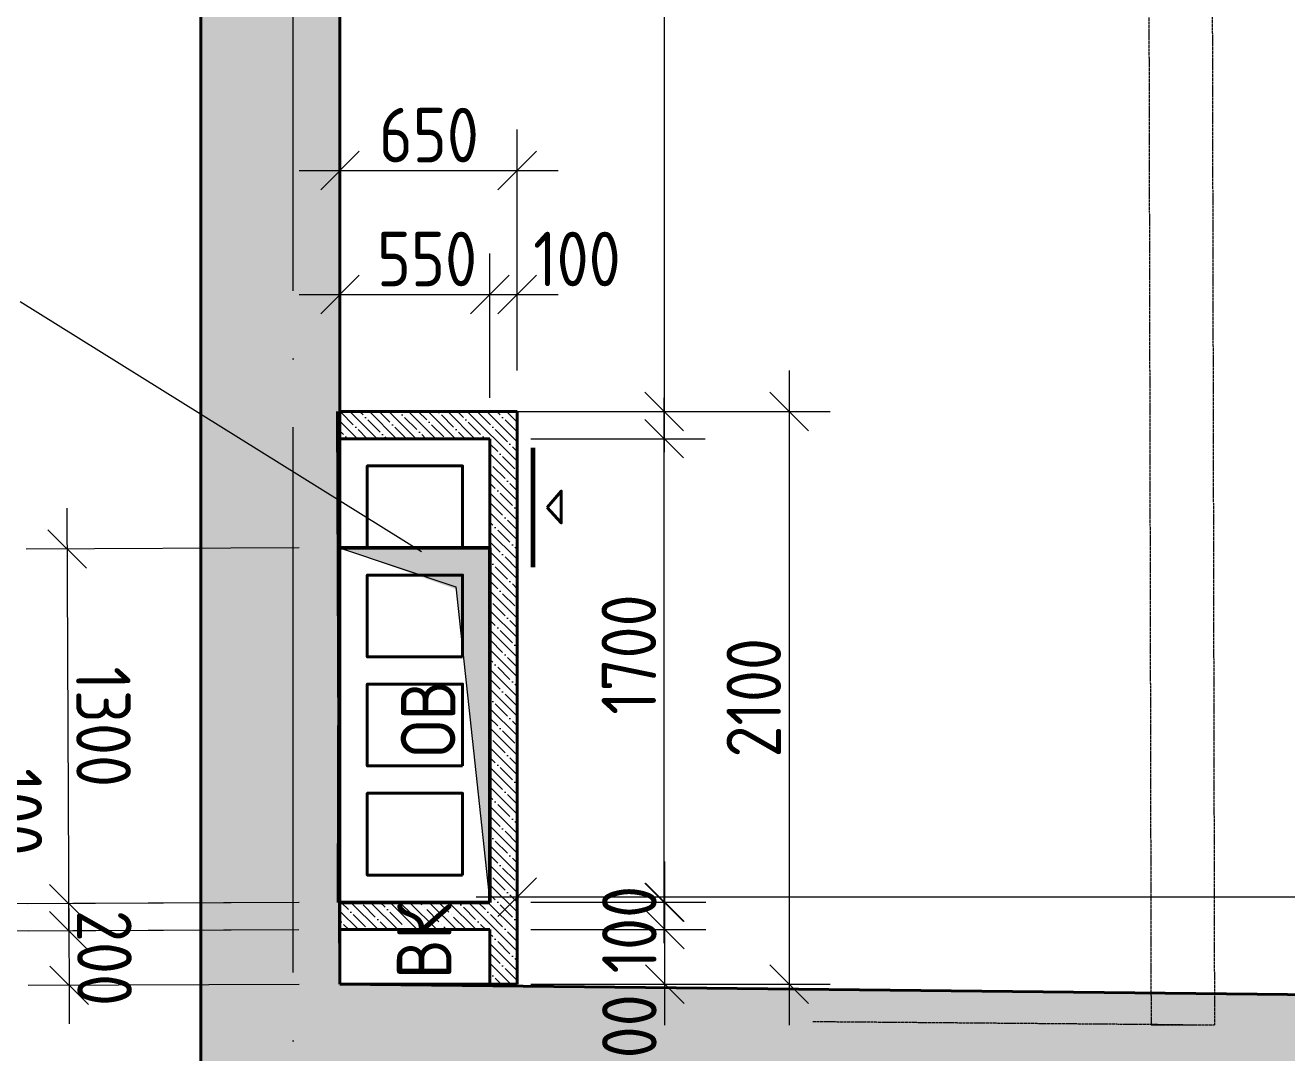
# Model space of a CAD drawing. Header units: millimetres. Extents: x 3050 to 430575, y -569542 to 36130.
# Drawn here: x 272496 to 277124, y -393590 to -389822 of the extents above; entities that cross this region are included whole.
import ezdxf
from ezdxf import colors
from ezdxf.entities.mleader import LeaderData, LeaderLine
from ezdxf.math import Vec2, Vec3

# ---------------------------------------------------------------- set-up
doc = ezdxf.new("R2010")
doc.units = ezdxf.units.MM
doc.linetypes.add('ADSK_Линия сетки', pattern=[25, 20, -2.5, 0, -2.5])
doc.linetypes.add('ADSK_Сверху', pattern=[4.5, 3, -1.5])
for name, color, linetype, lineweight in [('Каркас', 7, 'Continuous', 18), ('Марки', 7, 'Continuous', 20), ('Марки помещений', 7, 'Continuous', 20), ('Обобщенные модели', 7, 'Continuous', 18), ('Оси', 7, 'Continuous', 9), ('Перекрытие', 7, 'Continuous', 18), ('Размеры', 7, 'Continuous', 9), ('Стены внутренние', 7, 'Continuous', 18), ('Стены наружные', 7, 'Continuous', 18), ('Узлы', 7, 'Continuous', 18)]:
    doc.layers.add(name, color=color, linetype=linetype, lineweight=lineweight)
doc.styles.add('GOST Common', font='GOST_Common.ttf', dxfattribs={"width": 0.9, "height": 200})
doc.styles.add('GOST Common_2', font='GOST_Common.ttf', dxfattribs={"width": 0.9, "height": 250})
doc.dimstyles.new('ADSK_Основной_2_мм_Округление_до_1_мм', dxfattribs={"dimscale": 304.8, "dimtxt": 201.142999, "dimasz": 0.463911, "dimexe": 0.492126, "dimexo": 0.492126, "dimgap": 0.098425, "dimtad": 1, "dimdec": 0, "dimdsep": 46, "dimtxsty": 'GOST Common', "dimblk1": 'OBLIQUE', "dimblk2": 'OBLIQUE', "dimsah": 1, "dimcen": 0.09, "dimdle": 0.492126, "dimazin": 2, "dimtfac": 1, "dimtdec": 4, "dimtix": 1, "dimtmove": 0, "dimatfit": 3, "dimfxl": 1, "dimtvp": 1, "dimtolj": 1, "dimtzin": 0, "dimlwd": 20, "dimlwe": 20, "dimarcsym": 2})
doc.dimstyles.new('ADSK_Основной_2_мм_Округление_до_1_мм_1', dxfattribs={"dimscale": 304.8, "dimtxt": 201.142999, "dimasz": 0.463911, "dimexe": 0.492126, "dimexo": 0.492126, "dimgap": 0.098425, "dimtad": 1, "dimdec": 0, "dimdsep": 46, "dimtxsty": 'GOST Common', "dimblk1": 'OBLIQUE', "dimblk2": 'OBLIQUE', "dimsah": 1, "dimcen": 0.09, "dimdle": 0.492126, "dimazin": 2, "dimtfac": 1, "dimtdec": 4, "dimtix": 1, "dimtmove": 1, "dimatfit": 3, "dimfxl": 1, "dimtvp": 1, "dimtolj": 1, "dimtzin": 0, "dimlwd": 20, "dimlwe": 20, "dimarcsym": 2})

# ---------------------------------------------------------------- blocks, each defined once
blk = doc.blocks.new('ADSK_БалкаЖБ_Прямоугольная - 232_5х462мм-864126-04 План 4-го этажа маркировочный')
at = {"layer": 'Каркас', "color": 253, "linetype": 'ADSK_Сверху', "true_color": 0xaaaaaa}
for p, q in [((-3126.8, 116.2), (-3126.8, -116.3)), ((-3126.8, 116.2), (3126.8, 116.2)), ((3126.8, -116.3), (3126.8, 116.2)), ((-3126.8, -116.3), (3126.8, -116.3))]:
    blk.add_line(p, q, dxfattribs=at)
at = {"layer": 'Каркас', "color": 253, "linetype": 'ADSK_Сверху', "true_color": 0xb2b2b2}
for p, q in [((-3126.8, 0), (-3126.8, 116.2)), ((-3125.4, 116.2), (-3126.8, 116.2)), ((3126.8, 0), (3126.8, -116.3)), ((3125.6, -116.3), (3126.8, -116.3))]:
    blk.add_line(p, q, dxfattribs=at)
blk = doc.blocks.new('_Oblique')
at = {"color": 0, "linetype": 'ByBlock', "lineweight": -2}
blk.add_line((-0.5, -0.5), (0.5, 0.5), dxfattribs=at)
blk = doc.blocks.new('*D10133')
at = {"layer": 'Defpoints', "color": 0, "lineweight": 40, "transparency": 16777216}
for p in [(273650, -393138.3), (272657.4, -393342.8), (273650.9, -393338.3)]:
    blk.add_point(p, dxfattribs=at)
at = {"layer": 'Размеры', "color": 0, "lineweight": 20, "transparency": 16777216}
for p, q in [((272656.6, -393142.8), (272655.9, -393001.4)), ((273500, -393139), (272506.6, -393143.5)), ((272656.6, -393142.8), (272657.4, -393342.8)), ((273500.9, -393339), (272507.4, -393343.5)), ((272657.4, -393342.8), (272658.1, -393484.2))]:
    blk.add_line(p, q, dxfattribs=at)
at = {"layer": 'Размеры', "color": 0, "lineweight": 20, "transparency": 16777216, "xscale": 141.4, "yscale": 141.4, "zscale": 141.4}
for p, rotation in [((272656.6, -393142.8), 270.2572279493424), ((272657.4, -393342.8), 90.2572279493424)]:
    blk.add_blockref('_Oblique', p, dxfattribs=dict(at, rotation=rotation))
at = {"layer": 'Размеры', "color": 0, "lineweight": 20, "transparency": 16777216, "insert": (272787, -393242.2), "char_height": 200, "width": 560.473, "attachment_point": 5, "rotation": 270.2572, "style": 'GOST Common'}
blk.add_mtext('\\A1;200', dxfattribs=at)
blk = doc.blocks.new('*D10134')
at = {"layer": 'Defpoints', "color": 0, "lineweight": 40, "transparency": 16777216}
for p in [(273649.6, -393038.3), (272329.7, -393144.3), (273650, -393138.3)]:
    blk.add_point(p, dxfattribs=at)
at = {"layer": 'Размеры', "color": 0, "lineweight": 20, "transparency": 16777216}
for p, q in [((272329.3, -393044.3), (272326.9, -392524.9)), ((272329.7, -393144.3), (272328.6, -392894.3)), ((273499.6, -393039), (272179.3, -393044.9)), ((273500, -393139), (272179.7, -393144.9))]:
    blk.add_line(p, q, dxfattribs=at)
at = {"layer": 'Размеры', "color": 0, "lineweight": 20, "transparency": 16777216, "xscale": 141.4, "yscale": 141.4, "zscale": 141.4}
for p, rotation in [((272329.3, -393044.3), 90.2572279493424), ((272329.7, -393144.3), 270.2572279493424)]:
    blk.add_blockref('_Oblique', p, dxfattribs=dict(at, rotation=rotation))
at = {"layer": 'Размеры', "color": 0, "lineweight": 20, "transparency": 16777216, "insert": (272457.8, -392707.3), "char_height": 200, "width": 560.473, "attachment_point": 5, "rotation": 270.2572, "style": 'GOST Common'}
blk.add_mtext('\\A1;100', dxfattribs=at)
blk = doc.blocks.new('*D10135')
at = {"layer": 'Defpoints', "color": 0, "lineweight": 40, "transparency": 16777216}
for p in [(273650.9, -391738.3), (272656.1, -393042.8), (273650.8, -393038.3)]:
    blk.add_point(p, dxfattribs=at)
at = {"layer": 'Размеры', "color": 0, "lineweight": 20, "transparency": 16777216}
for p, q in [((272649.6, -391592.8), (272656.8, -393192.8)), ((273500.9, -391739), (272500.3, -391743.5)), ((273500.8, -393039), (272506.1, -393043.5))]:
    blk.add_line(p, q, dxfattribs=at)
at = {"layer": 'Размеры', "color": 0, "lineweight": 20, "transparency": 16777216, "xscale": 141.4, "yscale": 141.4, "zscale": 141.4}
for p, rotation in [((272650.3, -391742.8), 90.2572279493424), ((272656.1, -393042.8), 270.2572279493424)]:
    blk.add_blockref('_Oblique', p, dxfattribs=dict(at, rotation=rotation))
at = {"layer": 'Размеры', "color": 0, "lineweight": 20, "transparency": 16777216, "insert": (272783.2, -392394.7), "char_height": 200, "width": 560.473, "attachment_point": 5, "rotation": 270.2572, "style": 'GOST Common'}
blk.add_mtext('\\A1;1300', dxfattribs=at)
blk = doc.blocks.new('*D12103')
at = {"layer": 'Defpoints', "color": 0, "transparency": 16777216}
for p in [(273650.9, -387374.3), (273650.9, -391238.3), (274840.5, -391238.3)]:
    blk.add_point(p, dxfattribs=at)
at = {"layer": 'Размеры', "color": 0, "lineweight": 20, "transparency": 16777216}
for p, q in [((274840.5, -387224.3), (274840.5, -391388.3)), ((273800.9, -387374.3), (274990.5, -387374.3)), ((273800.9, -391238.3), (274990.5, -391238.3))]:
    blk.add_line(p, q, dxfattribs=at)
at = {"layer": 'Размеры', "color": 0, "lineweight": 20, "transparency": 16777216, "xscale": 141.4, "yscale": 141.4, "zscale": 141.4}
for p, rotation in [((274840.5, -387374.3), 90), ((274840.5, -391238.3), 270)]:
    blk.add_blockref('_Oblique', p, dxfattribs=dict(at, rotation=rotation))
at = {"layer": 'Размеры', "color": 0, "transparency": 16777216, "insert": (274710.5, -389306.3), "char_height": 200, "attachment_point": 5, "rotation": 90, "style": 'GOST Common'}
blk.add_mtext('\\A1;3864', dxfattribs=at)
blk = doc.blocks.new('*D12105')
at = {"layer": 'Defpoints', "color": 0, "transparency": 16777216}
for p in [(274300.9, -391238.3), (274300.9, -393338.3), (275298.8, -393338.3)]:
    blk.add_point(p, dxfattribs=at)
at = {"layer": 'Размеры', "color": 0, "lineweight": 20, "transparency": 16777216}
for p, q in [((275298.8, -391088.3), (275298.8, -393488.3)), ((274450.9, -391238.3), (275448.8, -391238.3)), ((274450.9, -393338.3), (275448.8, -393338.3))]:
    blk.add_line(p, q, dxfattribs=at)
at = {"layer": 'Размеры', "color": 0, "lineweight": 20, "transparency": 16777216, "xscale": 141.4, "yscale": 141.4, "zscale": 141.4}
for p, rotation in [((275298.8, -391238.3), 90), ((275298.8, -393338.3), 270)]:
    blk.add_blockref('_Oblique', p, dxfattribs=dict(at, rotation=rotation))
at = {"layer": 'Размеры', "color": 0, "transparency": 16777216, "insert": (275168.8, -392288.3), "char_height": 200, "attachment_point": 5, "rotation": 90, "style": 'GOST Common'}
blk.add_mtext('\\A1;2100', dxfattribs=at)
blk = doc.blocks.new('*D12108')
at = {"layer": 'Defpoints', "color": 0, "transparency": 16777216}
for p in [(274200.9, -390809.5), (273650.9, -391238.3), (274200.9, -391338.3)]:
    blk.add_point(p, dxfattribs=at)
at = {"layer": 'Размеры', "color": 0, "lineweight": 20, "transparency": 16777216}
for p, q in [((273650.9, -391088.3), (273650.9, -390659.5)), ((274200.9, -391188.3), (274200.9, -390659.5)), ((273500.9, -390809.5), (274350.9, -390809.5))]:
    blk.add_line(p, q, dxfattribs=at)
at = {"layer": 'Размеры', "color": 0, "lineweight": 20, "transparency": 16777216, "xscale": 141.4, "yscale": 141.4, "zscale": 141.4, "rotation": 180}
blk.add_blockref('_Oblique', (273650.9, -390809.5), dxfattribs=at)
at = {"layer": 'Размеры', "color": 0, "lineweight": 20, "transparency": 16777216, "xscale": 141.4, "yscale": 141.4, "zscale": 141.4}
blk.add_blockref('_Oblique', (274200.9, -390809.5), dxfattribs=at)
at = {"layer": 'Размеры', "color": 0, "transparency": 16777216, "insert": (273970.2, -390679.5), "char_height": 200, "attachment_point": 5, "style": 'GOST Common'}
blk.add_mtext('\\A1;550', dxfattribs=at)
blk = doc.blocks.new('*D12109')
at = {"layer": 'Defpoints', "color": 0, "transparency": 16777216}
for p in [(274300.9, -390809.5), (274200.9, -391238.3), (274300.9, -391238.3)]:
    blk.add_point(p, dxfattribs=at)
at = {"layer": 'Размеры', "color": 0, "lineweight": 20, "transparency": 16777216}
for p, q in [((274200.9, -391088.3), (274200.9, -390659.5)), ((274300.9, -391088.3), (274300.9, -390659.5)), ((274050.9, -390809.5), (274450.9, -390809.5))]:
    blk.add_line(p, q, dxfattribs=at)
at = {"layer": 'Размеры', "color": 0, "lineweight": 20, "transparency": 16777216, "xscale": 141.4, "yscale": 141.4, "zscale": 141.4, "rotation": 180}
blk.add_blockref('_Oblique', (274200.9, -390809.5), dxfattribs=at)
at = {"layer": 'Размеры', "color": 0, "lineweight": 20, "transparency": 16777216, "xscale": 141.4, "yscale": 141.4, "zscale": 141.4}
blk.add_blockref('_Oblique', (274300.9, -390809.5), dxfattribs=at)
at = {"layer": 'Размеры', "color": 0, "transparency": 16777216, "insert": (274520.2, -390679.5), "char_height": 200, "attachment_point": 5, "style": 'GOST Common'}
blk.add_mtext('\\A1;100', dxfattribs=at)
blk = doc.blocks.new('*D12110')
at = {"layer": 'Defpoints', "color": 0, "transparency": 16777216}
for p in [(274200.9, -393138.3), (274842.5, -393138.3), (274200.9, -393338.3)]:
    blk.add_point(p, dxfattribs=at)
at = {"layer": 'Размеры', "color": 0, "lineweight": 20, "transparency": 16777216}
for p, q in [((274842.5, -393488.3), (274842.5, -392988.3)), ((274350.9, -393138.3), (274992.5, -393138.3)), ((274350.9, -393338.3), (274992.5, -393338.3))]:
    blk.add_line(p, q, dxfattribs=at)
at = {"layer": 'Размеры', "color": 0, "lineweight": 20, "transparency": 16777216, "xscale": 141.4, "yscale": 141.4, "zscale": 141.4}
for p, rotation in [((274842.5, -393138.3), 90), ((274842.5, -393338.3), 270)]:
    blk.add_blockref('_Oblique', p, dxfattribs=dict(at, rotation=rotation))
at = {"layer": 'Размеры', "color": 0, "transparency": 16777216, "insert": (274712.5, -393551.4), "char_height": 200, "attachment_point": 5, "rotation": 90, "style": 'GOST Common'}
blk.add_mtext('\\A1;200', dxfattribs=at)
blk = doc.blocks.new('*D12111')
at = {"layer": 'Defpoints', "color": 0, "transparency": 16777216}
for p in [(274200.9, -393038.3), (274842.5, -393038.3), (274200.9, -393138.3)]:
    blk.add_point(p, dxfattribs=at)
at = {"layer": 'Размеры', "color": 0, "lineweight": 20, "transparency": 16777216}
for p, q in [((274842.5, -393288.3), (274842.5, -392888.3)), ((274350.9, -393038.3), (274992.5, -393038.3)), ((274350.9, -393138.3), (274992.5, -393138.3))]:
    blk.add_line(p, q, dxfattribs=at)
at = {"layer": 'Размеры', "color": 0, "lineweight": 20, "transparency": 16777216, "xscale": 141.4, "yscale": 141.4, "zscale": 141.4}
for p, rotation in [((274842.5, -393038.3), 90), ((274842.5, -393138.3), 270)]:
    blk.add_blockref('_Oblique', p, dxfattribs=dict(at, rotation=rotation))
at = {"layer": 'Размеры', "color": 0, "transparency": 16777216, "insert": (274712.5, -393138.3), "char_height": 200, "attachment_point": 5, "rotation": 90, "style": 'GOST Common'}
blk.add_mtext('\\A1;100', dxfattribs=at)
blk = doc.blocks.new('*D12112')
at = {"layer": 'Defpoints', "color": 0, "transparency": 16777216}
for p in [(274200.9, -391338.3), (274840.5, -391338.3), (274200.9, -393038.3)]:
    blk.add_point(p, dxfattribs=at)
at = {"layer": 'Размеры', "color": 0, "lineweight": 20, "transparency": 16777216}
for p, q in [((274840.5, -393188.3), (274840.5, -391188.3)), ((274350.9, -391338.3), (274990.5, -391338.3)), ((274350.9, -393038.3), (274990.5, -393038.3))]:
    blk.add_line(p, q, dxfattribs=at)
at = {"layer": 'Размеры', "color": 0, "lineweight": 20, "transparency": 16777216, "xscale": 141.4, "yscale": 141.4, "zscale": 141.4}
for p, rotation in [((274840.5, -391338.3), 90), ((274840.5, -393038.3), 270)]:
    blk.add_blockref('_Oblique', p, dxfattribs=dict(at, rotation=rotation))
at = {"layer": 'Размеры', "color": 0, "transparency": 16777216, "insert": (274710.5, -392129.8), "char_height": 200, "attachment_point": 5, "rotation": 90, "style": 'GOST Common'}
blk.add_mtext('\\A1;1700', dxfattribs=at)
blk = doc.blocks.new('*D12113')
at = {"layer": 'Defpoints', "color": 0, "transparency": 16777216}
for p in [(274300.9, -390355.2), (273650.9, -391238.3), (274300.9, -391238.3)]:
    blk.add_point(p, dxfattribs=at)
at = {"layer": 'Размеры', "color": 0, "lineweight": 20, "transparency": 16777216}
for p, q in [((273650.9, -391088.3), (273650.9, -390205.2)), ((274300.9, -391088.3), (274300.9, -390205.2)), ((273500.9, -390355.2), (274450.9, -390355.2))]:
    blk.add_line(p, q, dxfattribs=at)
at = {"layer": 'Размеры', "color": 0, "lineweight": 20, "transparency": 16777216, "xscale": 141.4, "yscale": 141.4, "zscale": 141.4, "rotation": 180}
blk.add_blockref('_Oblique', (273650.9, -390355.2), dxfattribs=at)
at = {"layer": 'Размеры', "color": 0, "lineweight": 20, "transparency": 16777216, "xscale": 141.4, "yscale": 141.4, "zscale": 141.4}
blk.add_blockref('_Oblique', (274300.9, -390355.2), dxfattribs=at)
at = {"layer": 'Размеры', "color": 0, "transparency": 16777216, "insert": (273977, -390225.2), "char_height": 200, "attachment_point": 5, "style": 'GOST Common'}
blk.add_mtext('\\A1;650', dxfattribs=at)
blk = doc.blocks.new('*D12116')
at = {"layer": 'Defpoints', "color": 0, "transparency": 16777216}
for p in [(274300.9, -393019.5), (274300.9, -393414), (280500.6, -393414)]:
    blk.add_point(p, dxfattribs=at)
at = {"layer": 'Размеры', "color": 0, "lineweight": 20, "transparency": 16777216}
for p, q in [((274300.9, -393264), (274300.9, -392869.5)), ((280500.6, -393264), (280500.6, -392869.5)), ((280650.6, -393019.5), (274150.9, -393019.5))]:
    blk.add_line(p, q, dxfattribs=at)
at = {"layer": 'Размеры', "color": 0, "lineweight": 20, "transparency": 16777216, "xscale": 141.4, "yscale": 141.4, "zscale": 141.4, "rotation": 180}
blk.add_blockref('_Oblique', (274300.9, -393019.5), dxfattribs=at)
at = {"layer": 'Размеры', "color": 0, "lineweight": 20, "transparency": 16777216, "xscale": 141.4, "yscale": 141.4, "zscale": 141.4}
blk.add_blockref('_Oblique', (280500.6, -393019.5), dxfattribs=at)
at = {"layer": 'Размеры', "color": 0, "transparency": 16777216, "insert": (277448, -392889.5), "char_height": 200, "attachment_point": 5, "style": 'GOST Common'}
blk.add_mtext('\\A1;6200', dxfattribs=at)

msp = doc.modelspace()

# ---------------------------------------------------------------- hatches: boundary and pattern name
at = {"layer": 'Стены внутренние', "lineweight": 9}
h = msp.add_hatch(dxfattribs=at)
h.set_pattern_fill('ANSI35', color=256, scale=8, angle=90, style=0)
h.set_pattern_definition([(135, (303846.32, -392732.907), (-35.921024, -35.921024), []), (135, (303846.32, -392696.986), (-35.921024, -35.921024), [63.5, -12.7, 0, -12.7])])
h.paths.add_polyline_path([(274200.85, -391338.34), (273647.44, -391338.34), (273647.01, -391238.34), (274300.85, -391238.34), (274300.85, -393338.34), (274200.85, -393338.34), (274200.85, -393138.34), (273650, -393138.34), (273649.57, -393038.34), (274200.85, -393038.34)])
at = {"layer": 'Стены внутренние', "true_color": 0xc0c0c0}
h = msp.add_hatch(color=9, dxfattribs=at)
h.paths.add_polyline_path([(282853.1, -393820.01), (282853.1, -393439.99), (282000.52, -393430.57), (281997.1, -393810.55), (282183.34, -393812.61)])
h.paths.add_polyline_path([(280496.41, -393793.98), (280500.61, -393414), (273650.85, -393338.34), (273650.85, -393718.36), (280216.62, -393790.89)])
at = {"layer": 'Стены наружные', "true_color": 0xc0c0c0}
h = msp.add_hatch(color=9, dxfattribs=at)
h.paths.add_polyline_path([(273172.63, -409700.93), (273650.85, -409700.93), (273650.85, -408506.98), (273140.85, -408506.98), (273140.85, -409700.93)])
h.paths.add_polyline_path([(273140.85, -406736.98), (273650.85, -406736.98), (273650.85, -404559.68), (273140.85, -404559.68), (273140.85, -405900.28)])
h.paths.add_polyline_path([(273140.85, -402789.68), (273650.85, -402789.68), (273650.85, -400530.48), (273140.85, -400530.48)])
h.paths.add_polyline_path([(273481.91, -398760.48), (273650.85, -398760.48), (273650.85, -396489.57), (273140.85, -396489.57), (273140.85, -398760.48), (273479.68, -398760.48)])
h.paths.add_polyline_path([(273140.85, -394719.57), (273650.85, -394719.57), (273650.82, -387374.32), (273140.85, -387369.44), (273140.85, -393749.79)])
at = {"layer": 'Узлы', "lineweight": 50, "true_color": 0xf26722}
msp.add_hatch(color=30, dxfattribs=at).paths.add_polyline_path([(273648.98, -391738.34), (274075.85, -391889.92), (274200.85, -393038.34), (274200.85, -391738.34)])

# ---------------------------------------------------------------- linework, layer by layer
at = {"color": 18, "lineweight": 40, "true_color": 0x000000}
for p, q in [((273647.01, -391238.34), (274300.85, -391238.34)), ((274300.85, -391238.34), (274300.85, -393338.34)), ((273647.44, -391338.34), (274200.85, -391338.34)), ((274200.85, -391338.34), (274200.85, -393038.34)), ((274200.85, -393038.34), (274200.85, -391738.34)), ((273645.56, -393038.34), (274198.98, -393038.34))]:
    msp.add_line(p, q, dxfattribs=at)
at = {"color": 1, "lineweight": 60}
msp.add_lwpolyline([(274358.85, -391371.67), (274358.85, -391809.52)], dxfattribs=at)
at = {"color": 252, "lineweight": 40, "true_color": 0x939598}
for points in [[(274100.85, -391738.34), (274100.85, -391438.34), (273750.85, -391438.34), (273750.85, -391738.34), (274100.85, -391738.34)], [(274100.85, -392138.34), (274100.85, -391838.34), (273750.85, -391838.34), (273750.85, -392138.34), (274100.85, -392138.34)], [(274100.85, -392538.34), (274100.85, -392238.34), (273750.85, -392238.34), (273750.85, -392538.34), (274100.85, -392538.34)], [(274100.85, -392938.34), (274100.85, -392638.34), (273750.85, -392638.34), (273750.85, -392938.34), (274100.85, -392938.34)]]:
    msp.add_lwpolyline(points, dxfattribs=at)
at = {"color": 1, "lineweight": 40}
msp.add_lwpolyline([(274410.87, -391590.59), (274462.38, -391530.24), (274462.38, -391646.95), (274410.87, -391590.59)], dxfattribs=at)
at = {"color": 18, "lineweight": 40, "true_color": 0x000000}
for points in [[(274200.85, -391738.34), (273648.98, -391738.34)], [(274200.85, -393038.34), (273649.57, -393038.34)], [(274200.85, -393138.34), (273650, -393138.34)], [(274200.85, -393138.34), (274200.85, -393338.34)]]:
    msp.add_lwpolyline(points, dxfattribs=at)
at = {"layer": 'Марки', "color": 30, "true_color": 0xf26722}
msp.add_line((273949.92, -391753.32), (272477.65, -390837.06), dxfattribs=at)
at = {"layer": 'Обобщенные модели', "color": 30, "true_color": 0xf26722}
for p, q in [((273648.98, -391738.34), (273645.56, -393038.34)), ((273645.56, -393038.34), (274200.85, -393038.34))]:
    msp.add_line(p, q, dxfattribs=at)
at = {"layer": 'Оси', "linetype": 'ADSK_Линия сетки', "ltscale": 100}
msp.add_line((273479.52, -435797.51), (273479.52, -386200.07), dxfattribs=at)
at = {"layer": 'Перекрытие', "color": 9, "linetype": 'ADSK_Сверху', "true_color": 0xaad4d4}
msp.add_line((276742.39, -393487.6), (275383.89, -393476.32), dxfattribs=at)
at = {"layer": 'Стены внутренние', "lineweight": 40}
for p in [(273641.43, -391238.34), (280500.61, -393414)]:
    msp.add_line(p, (273650.85, -393338.34), dxfattribs=at)
at = {"layer": 'Стены наружные', "lineweight": 40}
for p, q in [((273140.85, -386859.38), (273140.85, -394719.57)), ((273650.85, -393338.34), (273650.85, -387374.32)), ((273650.85, -393338.34), (274300.85, -393338.34))]:
    msp.add_line(p, q, dxfattribs=at)
at = {"layer": 'Узлы', "color": 30, "lineweight": 50, "true_color": 0xf26722}
for p, q in [((273645.56, -393038.34), (273648.98, -391738.34)), ((273648.98, -391738.34), (274200.85, -391738.34)), ((274200.85, -391738.34), (274200.85, -393038.34)), ((274200.85, -393038.34), (273645.56, -393038.34))]:
    msp.add_line(p, q, dxfattribs=at)
at = {"layer": 'Узлы', "color": 30, "true_color": 0xf26722}
for p, q in [((274200.85, -391738.34), (273648.98, -391738.34)), ((273648.98, -391738.34), (274075.85, -391881.06)), ((274200.85, -393038.34), (274200.85, -391738.34)), ((274075.85, -391881.06), (274200.85, -393038.34))]:
    msp.add_line(p, q, dxfattribs=at)

# ---------------------------------------------------------------- block references
at = {"layer": 'Каркас', "color": 253, "linetype": 'ADSK_Сверху', "true_color": 0xaaaaaa, "rotation": 270.1221183143335}
msp.add_blockref('ADSK_БалкаЖБ_Прямоугольная - 232_5х462мм-864126-04 План 4-го этажа маркировочный', (276735.73, -390360.82), dxfattribs=at)

# ---------------------------------------------------------------- texts
at = {"layer": 'Марки помещений', "lineweight": 9, "char_height": 200, "width": 468.9872, "attachment_point": 7, "rotation": 90, "style": 'GOST Common_2'}
for s, insert in [('ОВ', (274074.35, -392505.12)), ('ВК', (274059.9, -393319.57))]:
    msp.add_mtext(s, dxfattribs=dict(at, insert=insert))

# ---------------------------------------------------------------- dimensions: what is measured, and where the dimension line sits
at = {"layer": 'Размеры', "color": 18, "true_color": 0x000000}
for base, p1, p2, dimstyle, picture, middle in [((274840.5, -391238.34), (273650.85, -387374.32), (273650.85, -391238.34), 'ADSK_Основной_2_мм_Округление_до_1_мм', '*D12103', (274710.5, -389306.33)), ((275298.76, -393338.34), (274300.85, -391238.34), (274300.85, -393338.34), 'ADSK_Основной_2_мм_Округление_до_1_мм_1', '*D12105', (275168.76, -392288.34))]:
    dim = msp.add_linear_dim(base=base, p1=p1, p2=p2, angle=90, dimstyle=dimstyle, override={"dimpost": '<>'}, dxfattribs=at)
    dim.commit()
    dim.dimension.update_dxf_attribs({"geometry": picture, "text_midpoint": middle})
for base, p1, p2, picture, middle in [((274300.85, -390355.23), (273650.85, -391238.34), (274300.85, -391238.34), '*D12113', (273977.03, -390355.23)), ((274200.85, -390809.51), (273650.85, -391238.34), (274200.85, -391338.34), '*D12108', (273970.19, -390809.51)), ((274300.85, -390809.51), (274200.85, -391238.34), (274300.85, -391238.34), '*D12109', (274520.19, -390809.51)), ((274300.85, -393019.5), (280500.61, -393414), (274300.85, -393414), '*D12116', (277447.96, -393019.5))]:
    dim = msp.add_linear_dim(base=base, p1=p1, p2=p2, dimstyle='ADSK_Основной_2_мм_Округление_до_1_мм_1', override={"dimpost": '<>'}, dxfattribs=at)
    dim.commit()
    dim.dimension.update_dxf_attribs({"geometry": picture, "text_midpoint": middle, "dimtype": 160})
for base, p1, p2, picture, middle in [((274840.5, -391338.34), (274200.85, -393038.34), (274200.85, -391338.34), '*D12112', (274840.5, -392129.78)), ((274842.54, -393038.34), (274200.85, -393138.34), (274200.85, -393038.34), '*D12111', (274842.54, -393138.34)), ((274842.54, -393138.34), (274200.85, -393338.34), (274200.85, -393138.34), '*D12110', (274842.54, -393551.4))]:
    dim = msp.add_linear_dim(base=base, p1=p1, p2=p2, angle=90, dimstyle='ADSK_Основной_2_мм_Округление_до_1_мм_1', override={"dimpost": '<>'}, dxfattribs=at)
    dim.commit()
    dim.dimension.update_dxf_attribs({"geometry": picture, "text_midpoint": middle, "dimtype": 160})
at = {"layer": 'Размеры', "lineweight": 20}
for base, p1, p2, picture, middle in [((272656.1, -393042.8), (273650.85, -391738.34), (273650.84, -393038.33), '*D10135', (272653.19, -392395.3)), ((272329.72, -393144.27), (273649.56, -393038.34), (273649.96, -393138.34), '*D10134', (272327.76, -392707.86))]:
    dim = msp.add_linear_dim(base=base, p1=p1, p2=p2, angle=90.25723, dimstyle='ADSK_Основной_2_мм_Округление_до_1_мм', override={"dimpost": '<>', "dimfxl": 1500}, dxfattribs=at)
    dim.commit()
    dim.dimension.update_dxf_attribs({"geometry": picture, "text_midpoint": middle, "dimtype": 160})
dim = msp.add_linear_dim(base=(272657.45, -393342.8), p1=(273649.99, -393138.34), p2=(273650.85, -393338.34), angle=90.25723, dimstyle='ADSK_Основной_2_мм_Округление_до_1_мм', override={"dimpost": '<>', "dimfxl": 1500}, dxfattribs=at)
dim.commit()
dim.dimension.update_dxf_attribs({"geometry": '*D10133', "text_midpoint": (272787, -393242.22)})

# ---------------------------------------------------------------- leaders
at = {"layer": 'Размеры', "color": 18, "true_color": 0x000000}
ml = msp.add_multileader_mtext('Standard', dxfattribs=at)
ml.set_content('\\pxt9;{\\fISOCPEUR|b0|i0|c204|p34;Выполнить зашивку простенков между \\Pокнами\\P\\W0.8;\\C256;на стальном каркасе с двухслойной обшивкой \\Pцементными плитами Кнауф Аквапанель (12,5 мм) \\Pи минеральным заполнением - 75мм (от верхнего\\Pперекрытия до ур. подоконника (опустить на 50мм\\Pниже ур. подоконника)}', color=(0, 0, 0))
ml.set_leader_properties()
ml.build(insert=Vec2(0, 0))
ml.multileader.update_dxf_attribs({"text_right_attachment_type": 6, "dogleg_length": 0.36, "arrow_head_size": 0.18})
ctx = ml.context
ctx.base_point, ctx.char_height, ctx.arrow_head_size, ctx.landing_gap_size, ctx.plane_origin = Vec3(277427.88, -388656.58), 200, 0.18, 0.09, Vec3(276846.23, -387662.96)
ctx.right_attachment = 6
notes = []
notes.append((ctx, [(0, (1, 1, 0), (277427.52, -388656.58), (1, 0), 0.36, [(0, [(276846.23, -387662.96)], 0, [])])]))
ctx.mtext.insert, ctx.mtext.width, ctx.mtext.flow_direction = Vec3(277427.97, -388526.58), 8.1071, 5
for ctx, leaders in notes:
    for number, flags, end, landing, length, lines in leaders:
        leader = LeaderData()
        leader.index, (leader.has_last_leader_line, leader.has_dogleg_vector, leader.attachment_direction) = number, flags
        leader.last_leader_point, leader.dogleg_vector, leader.dogleg_length = Vec3(end), Vec3(landing), length
        for number, points, colour, breaks in lines:
            line = LeaderLine()
            line.index, line.vertices, line.color, line.breaks = number, Vec3.list(points), colors.encode_raw_color(colour), breaks
            leader.lines.append(line)
        ctx.leaders.append(leader)

doc.saveas('drawing.dxf')
